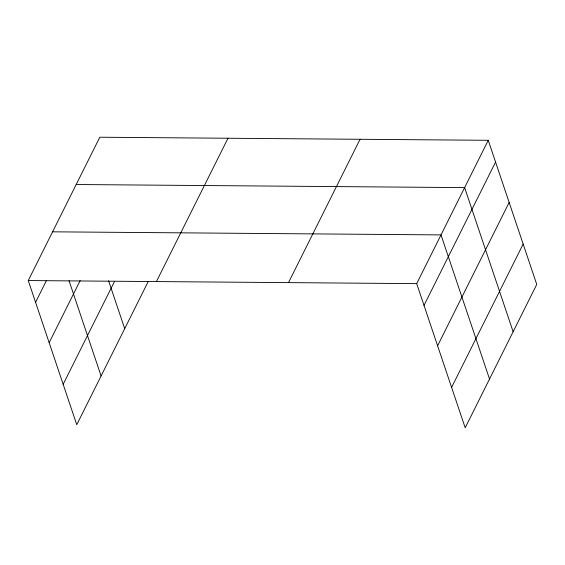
<?xml version="1.0" encoding="UTF-8"?>
<svg xmlns="http://www.w3.org/2000/svg" width="565" height="565" viewBox="0 0 565 565"><rect width="100%" height="100%" fill="white"/><g stroke="black" fill="none" stroke-linecap="round" stroke-linejoin="round"><path stroke-width="0.85" d="M148.312 281.363L76.755 424.696L28.25 280.558L99.807 137.224L488.245 140.304L536.75 284.442L465.193 427.776L416.688 283.637L488.245 140.304M35.574 302.317L46.563 280.304M49.162 342.701L80.188 280.565M63.167 384.306L114.653 281.179M156.434 281.575L227.992 138.241M288.503 282.62L360.06 139.287M424.004 305.397L495.569 162.063M437.6 345.787L509.157 202.454M451.605 387.392L523.162 244.059M76.197 184.522L464.628 187.608L513.133 331.747M52.58 231.82L441.011 234.906L489.523 379.044M28.25 280.558L416.688 283.637M108.593 280.784L124.703 328.661M69.057 280.777L101.086 375.958"/></g></svg>
